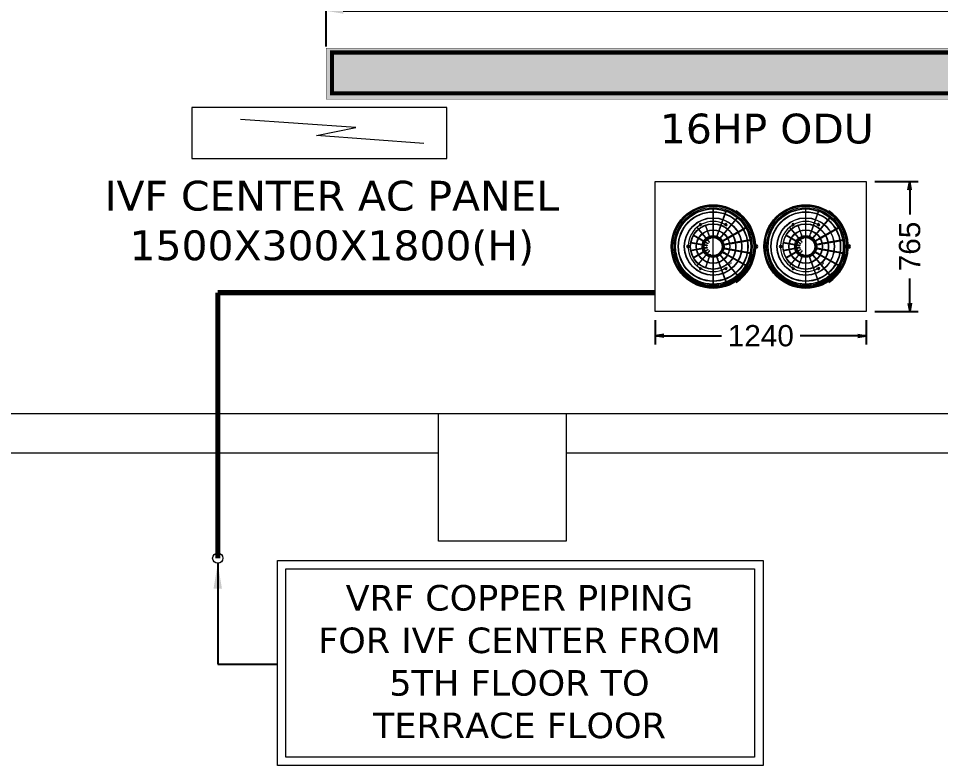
# Model space of a CAD drawing. Extents: x 3505867 to 4040009, y -660366 to -590408.
# Drawn here: x 3959152 to 3964571, y -616946 to -612554 of the extents above; entities that cross this region are included whole.
import ezdxf

# ---------------------------------------------------------------- set-up
doc = ezdxf.new("R2010")
doc.units = 0
doc.header["$LTSCALE"] = 6
doc.header["$MEASUREMENT"] = 0
doc.linetypes.add('CONTINIOUS', pattern=[0])
doc.layers.get('0').update_dxf_attribs({"linetype": 'CONTINUOUS', "lineweight": 0})
doc.layers.get('Defpoints').update_dxf_attribs({"linetype": 'CONTINUOUS', "lineweight": 0})
for name, color, linetype, lineweight in [('0-1 AC VRV ODU', 232, 'CONTINUOUS', 0), ('AC-AHU', 7, 'CONTINUOUS', 0), ('COL', 5, 'CONTINUOUS', 0), ('ELE-CABLE TRAY', 31, 'CONTINUOUS', 0), ('ELE-GIEARTHING', 5, 'CONTINUOUS', 0), ('MEP_HVAC_SUPPLY_AIR_DUCT', 3, 'CONTINUOUS', 0), ('MEP_HVAC_TEXT', 7, 'CONTINUOUS', 0), ('MEP_HVAC_VRF_COPPER_PIPE', 6, 'CONTINUOUS', 0), ('VRV ODU', 30, 'CONTINUOUS', 0), ('WALL', 10, 'CONTINUOUS', 0)]:
    doc.layers.add(name, color=color, linetype=linetype, lineweight=lineweight)
doc.styles.add('ARIAL', font='arial.ttf')
doc.styles.add('ROMANS', font='romans.shx')
doc.styles.add('T 1-25', font='segoeui.ttf', dxfattribs={"width": 0.8, "height": 50})
doc.styles.add('VERDANA', font='verdana.ttf')
doc.dimstyles.new('D 1-25', dxfattribs={"dimtxt": 50, "dimasz": 12.5, "dimexe": 0, "dimexo": 10, "dimgap": 0, "dimtad": 0, "dimdec": 0, "dimzin": 0, "dimdsep": 46, "dimtxsty": 'T 1-25', "dimblk": 'ARCHTICK', "dimcen": 5, "dimclrd": 256, "dimclre": 256, "dimclrt": 256, "dimadec": 0, "dimazin": 0, "dimtfac": 50, "dimtdec": 0, "dimtmove": 1, "dimatfit": 2, "dimfxl": 1, "dimtolj": 1, "dimtzin": 0, "dimarcsym": 0})
doc.dimstyles.new('TEXT', dxfattribs={"dimscale": 0, "dimtxt": 500, "dimasz": 100, "dimexe": 75, "dimexo": 100, "dimgap": 50, "dimtad": 0, "dimdec": 0, "dimzin": 0, "dimdsep": 46, "dimtxsty": 'ARIAL', "dimblk": 'OBLIQUE', "dimcen": 0.09, "dimdle": 100, "dimclrd": 256, "dimclre": 256, "dimclrt": 6, "dimadec": 0, "dimazin": 0, "dimtfac": 1, "dimtdec": 0, "dimtofl": 0, "dimtmove": 2, "dimatfit": 3, "dimfxl": 1, "dimfrac": 2, "dimtolj": 1, "dimtzin": 0, "dimarcsym": 0})

# ---------------------------------------------------------------- blocks, each defined once
blk = doc.blocks.new('F')
at = {"layer": '0-1 AC VRV ODU', "color": 8}
for p, q in [((-0.19, 12.4), (-0.19, 4.8)), ((-0.03, 4.8), (-0.03, 12.4)), ((-0.11, -9.81), (-0.11, 9.77)), ((4.06, 11.68), (1.46, 4.53)), ((1.61, 4.48), (4.21, 11.62)), ((7.81, 9.54), (2.97, 3.78)), ((3.09, 3.67), (7.93, 9.44)), ((-2.66, 6.84), (-1.13, 2.63)), ((-1.04, 2.66), (-2.57, 6.87)), ((10.6, 6.26), (4.08, 2.49)), ((4.16, 2.36), (10.68, 6.12)), ((-6.47, 3.6), (-2.59, 1.36)), ((-2.55, 1.44), (-6.43, 3.68)), ((-4.85, 5.56), (-1.97, 2.12)), ((-1.9, 2.19), (-4.78, 5.62)), ((-1.67, 4.03), (-1.51, 3.59)), ((-1.36, 3.64), (-1.52, 4.09)), ((-1.51, 3.59), (-1.38, 3.24)), ((-1.23, 3.29), (-1.36, 3.64)), ((-1.35, 3.14), (-1.29, 2.98)), ((-1.14, 3.03), (-1.2, 3.2)), ((-1.09, 2.89), (-1.1, 2.94)), ((-0.19, 4.8), (-0.19, 4.42)), ((-0.19, 4.32), (-0.19, 3.85)), ((-0.19, 3.85), (-0.19, 3.47)), ((-0.19, 3.37), (-0.19, 3.2)), ((-0.19, 3.1), (-0.19, 3.05)), ((-0.19, 3.05), (-0.03, 3.05)), ((-0.03, 4.42), (-0.03, 4.8)), ((-0.03, 3.85), (-0.03, 4.32)), ((-0.03, 3.47), (-0.03, 3.85)), ((-0.03, 3.2), (-0.03, 3.37)), ((-0.03, 3.05), (-0.03, 3.1)), ((0.88, 2.94), (0.86, 2.89)), ((0.97, 3.2), (0.91, 3.03)), ((1.14, 3.64), (1.01, 3.29)), ((1.06, 2.98), (1.12, 3.14)), ((1.3, 4.09), (1.14, 3.64)), ((1.16, 3.24), (1.28, 3.59)), ((1.28, 3.59), (1.45, 4.03)), ((1.46, 4.53), (1.33, 4.18)), ((1.48, 4.13), (1.61, 4.48)), ((2.37, 3.07), (2.07, 2.71)), ((2.19, 2.61), (2.5, 2.97)), ((2.62, 3.36), (2.37, 3.07)), ((2.5, 2.97), (2.74, 3.26)), ((2.97, 3.78), (2.68, 3.43)), ((2.8, 3.33), (3.09, 3.67)), ((-7.33, 1.21), (-2.96, 0.44)), ((-2.94, 0.53), (-7.31, 1.3)), ((-2.96, 0.44), (-2.7, 0.39)), ((-2.68, 0.48), (-2.94, 0.53)), ((-2.64, 0.38), (-2.36, 0.33)), ((-2.35, 0.42), (-2.62, 0.47)), ((-2.59, 1.36), (-2.4, 1.25)), ((-2.36, 1.33), (-2.55, 1.44)), ((-2.36, 0.33), (-2.15, 0.29)), ((-2.35, 1.22), (-2.11, 1.08)), ((-2.13, 0.38), (-2.35, 0.42)), ((-2.06, 1.16), (-2.3, 1.3)), ((-2.11, 1.08), (-1.92, 0.97)), ((-2.09, 0.28), (-1.99, 0.26)), ((-1.97, 0.36), (-2.07, 0.37)), ((-1.87, 1.05), (-2.06, 1.16)), ((-1.97, 2.12), (-1.83, 1.95)), ((-1.93, 0.25), (-1.9, 0.25)), ((-1.88, 0.34), (-1.91, 0.35)), ((-1.76, 2.02), (-1.9, 2.19)), ((-1.9, 0.25), (-1.88, 0.34)), ((-1.87, 0.94), (-1.78, 0.89)), ((-1.73, 0.97), (-1.82, 1.02)), ((-1.79, 1.91), (-1.61, 1.7)), ((-1.73, 0.86), (-1.7, 0.84)), ((-1.54, 1.76), (-1.72, 1.97)), ((-1.7, 0.84), (-1.65, 0.93)), ((-1.65, 0.93), (-1.68, 0.94)), ((-1.61, 1.7), (-1.47, 1.53)), ((-1.4, 1.59), (-1.54, 1.76)), ((-1.43, 1.48), (-1.37, 1.4)), ((-1.29, 1.46), (-1.36, 1.54)), ((-1.33, 1.36), (-1.31, 1.34)), ((-1.31, 1.34), (-1.24, 1.4)), ((-1.24, 1.4), (-1.26, 1.42)), ((-1.25, 2.88), (-1.24, 2.84)), ((-1.24, 2.84), (-1.09, 2.89)), ((-1.13, 2.63), (-1.05, 2.42)), ((-0.96, 2.46), (-1.04, 2.66)), ((0.86, 2.89), (1.01, 2.84)), ((1.01, 2.84), (1.03, 2.88)), ((1.83, 2.42), (1.8, 2.38)), ((1.8, 2.38), (1.92, 2.28)), ((2.01, 2.63), (1.89, 2.49)), ((1.92, 2.28), (1.95, 2.32)), ((2.02, 2.39), (2.13, 2.53)), ((2.55, 1.61), (2.5, 1.58)), ((2.5, 1.58), (2.58, 1.45)), ((2.58, 1.45), (2.63, 1.47)), ((2.79, 1.75), (2.63, 1.66)), ((2.71, 1.52), (2.87, 1.61)), ((3.28, 2.03), (2.87, 1.8)), ((2.94, 0.6), (2.9, 0.59)), ((2.9, 0.59), (2.92, 0.44)), ((2.92, 0.44), (2.97, 0.44)), ((2.95, 1.66), (3.36, 1.89)), ((3.22, 0.65), (3.04, 0.62)), ((3.07, 0.46), (3.24, 0.49)), ((3.61, 2.22), (3.28, 2.03)), ((3.78, 0.75), (3.31, 0.67)), ((3.34, 0.51), (3.81, 0.59)), ((3.36, 1.89), (3.69, 2.08)), ((4.08, 2.49), (3.69, 2.27)), ((3.77, 2.13), (4.16, 2.36)), ((4.15, 0.81), (3.78, 0.75)), ((3.81, 0.59), (4.18, 0.66)), ((4.69, 0.91), (4.24, 0.83)), ((4.27, 0.67), (4.71, 0.75)), ((12.1, 2.22), (4.69, 0.91)), ((4.71, 0.75), (12.13, 2.06)), ((-2.96, -0.47), (-7.33, -1.24)), ((-7.31, -1.34), (-2.94, -0.57)), ((-2.63, -1.42), (-6.47, -3.64)), ((-6.43, -3.72), (-2.58, -1.5)), ((-2, -2.2), (-4.85, -5.6)), ((-4.78, -5.66), (-1.93, -2.26)), ((-2.7, -0.43), (-2.96, -0.47)), ((-2.94, -0.57), (-2.68, -0.52)), ((-1.14, -2.71), (-2.66, -6.88)), ((-2.36, -0.37), (-2.64, -0.42)), ((-2.4, -1.29), (-2.63, -1.42)), ((-2.62, -0.51), (-2.35, -0.46)), ((-2.58, -1.5), (-2.35, -1.37)), ((-2.57, -6.91), (-1.05, -2.74)), ((-2.15, -0.33), (-2.36, -0.37)), ((-2.35, -0.46), (-2.13, -0.42)), ((-2.11, -1.12), (-2.35, -1.26)), ((-2.3, -1.34), (-2.06, -1.2)), ((-1.92, -1.01), (-2.11, -1.12)), ((-1.99, -0.3), (-2.09, -0.32)), ((-2.07, -0.41), (-1.97, -0.39)), ((-2.06, -1.2), (-1.87, -1.09)), ((-1.83, -1.99), (-2, -2.2)), ((-1.9, -0.29), (-1.93, -0.29)), ((-1.93, -2.26), (-1.76, -2.05)), ((-1.91, -0.38), (-1.88, -0.38)), ((-1.88, -0.38), (-1.9, -0.29)), ((-1.78, -0.93), (-1.87, -0.98)), ((-1.82, -1.06), (-1.73, -1.01)), ((-1.61, -1.73), (-1.79, -1.95)), ((-1.7, -0.88), (-1.73, -0.9)), ((-1.72, -2.01), (-1.54, -1.79)), ((-1.65, -0.96), (-1.7, -0.88)), ((-1.68, -0.98), (-1.65, -0.96)), ((-1.47, -1.57), (-1.61, -1.73)), ((-1.54, -1.79), (-1.4, -1.63)), ((-1.37, -1.44), (-1.43, -1.52)), ((-1.36, -1.58), (-1.29, -1.5)), ((-1.31, -1.37), (-1.33, -1.4)), ((-1.24, -1.43), (-1.31, -1.37)), ((-1.26, -1.46), (-1.24, -1.43)), ((-1.24, -2.87), (-1.25, -2.92)), ((-1.09, -2.93), (-1.24, -2.87)), ((-1.05, -2.46), (-1.14, -2.71)), ((-1.1, -2.97), (-1.09, -2.93)), ((-1.05, -2.74), (-0.96, -2.49)), ((1.01, -2.87), (0.86, -2.93)), ((0.86, -2.93), (0.88, -2.97)), ((1.03, -2.92), (1.01, -2.87)), ((1.92, -2.32), (1.8, -2.42)), ((1.8, -2.42), (1.83, -2.46)), ((1.89, -2.53), (2.01, -2.67)), ((1.95, -2.36), (1.92, -2.32)), ((2.13, -2.57), (2.02, -2.43)), ((2.07, -2.75), (2.38, -3.11)), ((2.5, -3), (2.19, -2.64)), ((2.58, -1.48), (2.5, -1.62)), ((2.5, -1.62), (2.55, -1.65)), ((2.63, -1.51), (2.58, -1.48)), ((2.63, -1.7), (2.79, -1.78)), ((2.87, -1.65), (2.71, -1.56)), ((2.87, -1.83), (3.28, -2.07)), ((2.92, -0.47), (2.9, -0.63)), ((2.9, -0.63), (2.94, -0.64)), ((2.97, -0.48), (2.92, -0.47)), ((3.36, -1.93), (2.95, -1.7)), ((3.04, -0.66), (3.22, -0.69)), ((3.24, -0.53), (3.07, -0.5)), ((3.28, -2.07), (3.61, -2.26)), ((3.31, -0.7), (3.78, -0.79)), ((3.8, -0.63), (3.34, -0.55)), ((3.69, -2.12), (3.36, -1.93)), ((3.69, -2.31), (4.08, -2.53)), ((4.16, -2.39), (3.77, -2.17)), ((3.78, -0.79), (4.15, -0.85)), ((4.18, -0.69), (3.8, -0.63)), ((4.08, -2.53), (10.6, -6.3)), ((10.68, -6.16), (4.16, -2.39)), ((4.25, -0.87), (4.69, -0.95)), ((4.71, -0.79), (4.27, -0.71)), ((4.69, -0.95), (12.1, -2.25)), ((12.13, -2.1), (4.71, -0.79)), ((-1.51, -3.62), (-1.67, -4.07)), ((-1.52, -4.12), (-1.36, -3.68)), ((-1.38, -3.27), (-1.51, -3.62)), ((-1.36, -3.68), (-1.23, -3.33)), ((-1.29, -3.01), (-1.35, -3.18)), ((-1.2, -3.23), (-1.14, -3.07)), ((-0.19, -3.09), (-0.19, -3.14)), ((-0.03, -3.09), (-0.19, -3.09)), ((-0.19, -3.23), (-0.19, -3.41)), ((-0.19, -3.51), (-0.19, -3.98)), ((-0.19, -3.98), (-0.19, -4.36)), ((-0.19, -4.46), (-0.19, -4.91)), ((-0.19, -4.91), (-0.19, -12.44)), ((-0.03, -3.14), (-0.03, -3.09)), ((-0.03, -3.41), (-0.03, -3.23)), ((-0.03, -3.98), (-0.03, -3.51)), ((-0.03, -4.36), (-0.03, -3.98)), ((-0.03, -4.91), (-0.03, -4.46)), ((-0.03, -12.44), (-0.03, -4.91)), ((0.91, -3.07), (0.97, -3.23)), ((1.01, -3.33), (1.17, -3.77)), ((1.12, -3.18), (1.06, -3.01)), ((1.32, -3.72), (1.16, -3.27)), ((1.17, -3.77), (1.3, -4.12)), ((1.45, -4.07), (1.32, -3.72)), ((1.33, -4.22), (1.48, -4.64)), ((1.63, -4.58), (1.48, -4.16)), ((1.48, -4.64), (4.06, -11.71)), ((4.21, -11.66), (1.63, -4.58)), ((2.38, -3.11), (2.62, -3.39)), ((2.74, -3.29), (2.5, -3)), ((2.68, -3.47), (2.97, -3.81)), ((3.09, -3.71), (2.8, -3.37)), ((2.97, -3.81), (7.81, -9.58)), ((7.93, -9.48), (3.09, -3.71))]:
    blk.add_line(p, q, dxfattribs=at)
at = {"layer": '0-1 AC VRV ODU'}
for p, q in [((-4.82, 5.66), (-5.01, 5.89)), ((-4.37, 6.52), (-4.47, 6.89)), ((-4.01, 6.01), (-3.9, 6.01)), ((-3.92, 7.21), (-3.65, 6.94)), ((-3.74, 6.18), (-3.64, 6.16)), ((-3.47, 6.33), (-3.36, 6.31)), ((-3.19, 6.47), (-3.08, 6.45)), ((-2.9, 6.6), (-2.8, 6.57)), ((-2.61, 6.71), (-2.51, 6.68)), ((-2.56, 6.59), (-2.47, 6.33)), ((-2.39, 6.36), (-2.48, 6.62)), ((-2.31, 6.82), (-2.21, 6.78)), ((-2.01, 6.91), (-1.92, 6.87)), ((-1.71, 6.98), (-1.61, 6.94)), ((-1.4, 7.05), (-1.31, 7)), ((-1.09, 7.1), (-1, 7.04)), ((-0.78, 7.13), (-0.69, 7.07)), ((-0.47, 7.15), (-0.38, 7.09)), ((-0.16, 7.16), (-0.07, 7.1)), ((-0.16, 7.03), (-0.16, 6.75)), ((-0.07, 6.75), (-0.07, 7.03)), ((0.16, 7.16), (0.24, 7.09)), ((0.47, 7.14), (0.55, 7.07)), ((0.78, 7.11), (0.86, 7.03)), ((1.09, 7.06), (1.16, 6.98)), ((1.4, 7), (1.47, 6.92)), ((1.7, 6.93), (1.77, 6.85)), ((2.01, 6.84), (2.07, 6.76)), ((2.26, 6.62), (2.16, 6.35)), ((2.24, 6.33), (2.34, 6.59)), ((2.3, 6.74), (2.36, 6.66)), ((2.6, 6.63), (2.65, 6.54)), ((2.88, 6.51), (2.93, 6.41)), ((3.17, 6.37), (3.21, 6.28)), ((3.43, 6.94), (3.7, 7.21)), ((3.44, 6.22), (3.48, 6.12)), ((3.71, 6.06), (3.75, 5.96)), ((3.97, 5.89), (4, 5.79)), ((4.24, 6.89), (4.14, 6.52)), ((4.79, 5.89), (4.59, 5.66)), ((10.2, 6.02), (9.79, 5.78)), ((9.87, 5.66), (10.28, 5.9)), ((10.12, 6.59), (10.11, 6.41)), ((10.4, 6.14), (10.38, 5.96)), ((-6.5, 3.26), (-6.41, 3.3)), ((-6.35, 3.53), (-6.26, 3.57)), ((-6.24, 3.47), (-5.99, 3.33)), ((-6.19, 3.8), (-6.09, 3.84)), ((-5.95, 3.4), (-6.19, 3.54)), ((-6.02, 4.06), (-5.92, 4.1)), ((-5.84, 4.32), (-5.73, 4.35)), ((-5.64, 4.56), (-5.54, 4.59)), ((-5.44, 4.8), (-5.33, 4.82)), ((-5.28, 5.01), (-5.16, 5.03)), ((-5.09, 5.83), (-4.89, 5.6)), ((-5.03, 5.25), (-4.92, 5.26)), ((-4.76, 5.45), (-4.66, 5.46)), ((-4.52, 5.65), (-4.41, 5.65)), ((-4.27, 5.84), (-4.16, 5.83)), ((4.22, 5.7), (4.25, 5.6)), ((4.48, 5.54), (4.5, 5.43)), ((4.67, 5.6), (4.86, 5.83)), ((4.74, 5.31), (4.76, 5.2)), ((4.98, 5.08), (5, 4.97)), ((5.22, 4.83), (5.23, 4.72)), ((5.36, 4.63), (5.37, 4.53)), ((5.56, 4.39), (5.56, 4.28)), ((5.75, 4.14), (5.74, 4.03)), ((10.66, 5.67), (10.63, 5.5)), ((10.9, 5.2), (10.86, 5.02)), ((11.12, 4.71), (11.07, 4.54)), ((11.31, 4.22), (11.26, 4.05)), ((11.49, 3.72), (11.42, 3.55)), ((11.64, 3.21), (11.57, 3.04)), ((-8.27, 0.3), (-7.9, 0.39)), ((11.65, 2.13), (11.18, 2.05)), ((11.21, 1.9), (11.67, 1.99)), ((11.77, 2.69), (11.69, 2.53)), ((11.87, 2.17), (11.79, 2.01)), ((11.96, 1.64), (11.87, 1.49)), ((12.02, 1.12), (11.92, 0.97)), ((12.06, 0.59), (11.95, 0.44)), ((12.07, 0.05), (11.96, -0.09)), ((13.11, 0.68), (13.73, 0.51)), ((-7.9, -0.43), (-8.27, -0.33)), ((11.18, -2.08), (11.65, -2.17)), ((11.67, -2.02), (11.21, -1.94)), ((11.8, -2.58), (11.66, -2.7)), ((11.9, -2.06), (11.77, -2.18)), ((11.98, -1.54), (11.85, -1.66)), ((12.03, -1.01), (11.91, -1.14)), ((12.06, -0.48), (11.95, -0.61)), ((13.73, -0.55), (13.11, -0.72)), ((-6.46, -3.37), (-6.44, -3.27)), ((-6.31, -3.65), (-6.3, -3.54)), ((-5.99, -3.37), (-6.24, -3.51)), ((-6.19, -3.58), (-5.95, -3.44)), ((-6.15, -3.91), (-6.14, -3.81)), ((-5.97, -4.17), (-5.97, -4.07)), ((-5.78, -4.43), (-5.78, -4.32)), ((-5.59, -4.67), (-5.59, -4.56)), ((-5.38, -4.9), (-5.39, -4.8)), ((-5.15, -5.1), (-5.17, -4.99)), ((-4.89, -5.64), (-5.09, -5.87)), ((-5.01, -5.93), (-4.82, -5.7)), ((-4.9, -5.34), (-4.92, -5.23)), ((-4.65, -5.56), (-4.67, -5.45)), ((-4.45, -5.74), (-4.48, -5.64)), ((-4.2, -5.93), (-4.23, -5.83)), ((4.29, -5.69), (4.19, -5.69)), ((4.59, -5.7), (4.79, -5.93)), ((4.86, -5.87), (4.66, -5.64)), ((5.21, -5.76), (5.1, -5.77)), ((5.46, -5.52), (5.34, -5.54)), ((5.69, -5.27), (5.58, -5.29)), ((9.79, -5.82), (10.2, -6.06)), ((10.28, -5.93), (9.87, -5.7)), ((10.73, -5.58), (10.57, -5.66)), ((10.96, -5.1), (10.8, -5.18)), ((11.17, -4.61), (11.02, -4.7)), ((11.36, -4.12), (11.21, -4.21)), ((11.53, -3.61), (11.38, -3.71)), ((11.68, -3.1), (11.53, -3.21)), ((-4.47, -6.93), (-4.37, -6.56)), ((-4.28, -6.68), (-4.37, -6.63)), ((-3.93, -6.1), (-3.97, -6)), ((-3.65, -6.97), (-3.92, -7.24)), ((-3.8, -6.96), (-3.71, -7.01)), ((-3.67, -6.26), (-3.71, -6.16)), ((-3.39, -6.41), (-3.43, -6.31)), ((-3.11, -6.55), (-3.16, -6.45)), ((-2.82, -6.67), (-2.87, -6.58)), ((-2.53, -6.78), (-2.58, -6.69)), ((-2.47, -6.36), (-2.56, -6.63)), ((-2.48, -6.66), (-2.39, -6.39)), ((-2.23, -6.88), (-2.29, -6.79)), ((-1.93, -6.97), (-1.99, -6.88)), ((-1.62, -7.04), (-1.69, -6.96)), ((-1.32, -7.1), (-1.39, -7.02)), ((-1.01, -7.14), (-1.08, -7.07)), ((-0.69, -7.18), (-0.77, -7.11)), ((-0.38, -7.2), (-0.46, -7.13)), ((-0.16, -6.79), (-0.16, -7.07)), ((-0.07, -7.2), (-0.15, -7.14)), ((-0.07, -7.07), (-0.07, -6.79)), ((0.24, -7.19), (0.16, -7.13)), ((0.56, -7.17), (0.47, -7.11)), ((0.87, -7.13), (0.78, -7.08)), ((1.18, -7.08), (1.08, -7.04)), ((1.48, -7.02), (1.39, -6.98)), ((1.79, -6.94), (1.69, -6.9)), ((2.09, -6.85), (1.99, -6.82)), ((2.16, -6.39), (2.26, -6.66)), ((2.34, -6.63), (2.24, -6.36)), ((2.38, -6.75), (2.28, -6.72)), ((2.68, -6.64), (2.57, -6.61)), ((2.96, -6.51), (2.86, -6.49)), ((3.24, -6.37), (3.14, -6.35)), ((3.52, -6.22), (3.41, -6.2)), ((3.7, -7.24), (3.43, -6.97)), ((3.78, -6.05), (3.68, -6.04)), ((4.04, -5.88), (3.94, -5.87)), ((4.14, -6.56), (4.24, -6.93)), ((4.96, -5.98), (4.84, -5.99)), ((9.27, -7.79), (9.09, -7.83)), ((9.6, -7.38), (9.43, -7.42)), ((9.91, -6.95), (9.74, -7)), ((10.2, -6.5), (10.04, -6.56)), ((10.48, -6.05), (10.31, -6.12))]:
    blk.add_line(p, q, dxfattribs=at)
for points in [[(-3.81, 6.97), (-3.99, 7.14, 0.341062), (-4.27, 7.18, 0.335015), (-4.38, 6.92), (-4.31, 6.67, 0.228587), (-4.3, 6.66, 0.227505), (-4.28, 6.66, 0.288703)], [(4.09, 6.67), (4.15, 6.92, 0.341062), (4.04, 7.18, 0.335015), (3.76, 7.14), (3.58, 6.97, 0.228587), (3.58, 6.95, 0.227505), (3.59, 6.93, 0.288703)], [(-8.01, 0.27), (-8.25, 0.21, 0.341062), (-8.42, -0.02, 0.335015), (-8.25, -0.25), (-8.01, -0.31, 0.228587), (-7.99, -0.31, 0.227505), (-7.98, -0.29, 0.288703)], [(13.29, -0.51), (13.69, -0.4, 0.341062), (13.99, -0.02, 0.335015), (13.69, 0.37), (13.29, 0.48, 0.228587), (13.26, 0.47, 0.227505), (13.24, 0.44, 0.288703)], [(-4.31, -6.71), (-4.38, -6.95, 0.341062), (-4.27, -7.22, 0.335015), (-3.98, -7.18), (-3.81, -7, 0.228587), (-3.8, -6.99, 0.227505), (-3.81, -6.97, 0.288703)], [(3.58, -7), (3.76, -7.18, 0.341062), (4.04, -7.22, 0.335015), (4.15, -6.95), (4.09, -6.71, 0.228587), (4.08, -6.7, 0.227505), (4.06, -6.7, 0.288703)]]:
    blk.add_lwpolyline(points, format="xyb", dxfattribs=at)
for centre, radius in [((-0.11, -0.02), 13.29), ((-0.11, -0.02), 13.11), ((-0.11, -0.02), 12.89), ((-0.11, -0.02), 12.42), ((-0.11, -0.02), 12.04), ((-0.11, -0.02), 11.94), ((-4.24, 6.81), 0.042), ((-4.15, 6.97), 0.111), ((-4.15, 6.97), 0.0525), ((-3.96, 6.96), 0.042), ((3.74, 6.96), 0.042), ((3.93, 6.97), 0.111), ((3.93, 6.97), 0.0525), ((4.01, 6.81), 0.042), ((-8.19, -0.02), 0.111), ((-8.19, -0.02), 0.0525), ((-8.09, 0.14), 0.042), ((13.41, 0.25), 0.0713), ((13.59, -0.02), 0.189), ((13.59, -0.02), 0.0891), ((-8.09, -0.18), 0.042), ((13.41, -0.29), 0.0713), ((-4.24, -6.85), 0.042), ((-4.15, -7.01), 0.111), ((-4.15, -7.01), 0.0525), ((-3.96, -7), 0.042), ((3.74, -7), 0.042), ((3.93, -7.01), 0.111), ((3.93, -7.01), 0.0525), ((4.01, -6.85), 0.042)]:
    blk.add_circle(centre, radius, dxfattribs=at)
at = {"layer": '0-1 AC VRV ODU', "color": 8}
for radius in [11.09, 10.96, 9.16, 9.06, 7.26, 7.16, 5.36, 5.26, 3.49, 3.39, 3.22, 3.12, 3.01, 2.86]:
    blk.add_circle((-0.11, -0.02), radius, dxfattribs=at)
at = {"layer": '0-1 AC VRV ODU'}
for centre, radius, start, end in [((-0.11, -0.02), 13.54, 2.612, 57.3937), ((-0.11, -0.02), 7.98, 122.6217, 177.3937), ((-5.05, 5.87), 0.0467, 38.8737, 221.1266), ((-4.15, 6.98), 0.324, 119.7299, 195.0217), ((-4.35, 6.53), 0.0191, 192.0066, 251.9714), ((-4.35, 6.53), 0.0235, 251.9714, 299.8757), ((-0.11, -0.02), 7.77, 117.1092, 122.8908), ((-4.15, 6.97), 0.328, 45.511, 119.7299), ((-0.11, -0.02), 7.87, 118.0169, 121.9831), ((-3.82, 6.95), 0.0203, 301.0459, 46.0218), ((-0.11, -0.02), 7.98, 62.6169, 117.3965), ((-3.67, 6.92), 0.021, 351.0438, 44.9784), ((-3.67, 6.92), 0.0264, 308.9562, 351.0438), ((-2.52, 6.6), 0.0428, 18.8737, 201.1266), ((-0.18, 7.13), 0.0255, 354.1878, 60.2781), ((-0.11, 7.03), 0.0428, 358.8737, 181.1266), ((2.3, 6.6), 0.0428, 338.8737, 161.1266), ((3.44, 6.92), 0.0191, 132.0066, 191.9714), ((3.44, 6.92), 0.0235, 191.9714, 239.8757), ((-0.11, -0.02), 7.77, 57.1092, 62.8908), ((-0.11, -0.02), 7.87, 58.0169, 61.9831), ((3.93, 6.98), 0.324, 59.7299, 135.0217), ((4.07, 6.68), 0.0203, 241.0459, 346.0218), ((3.92, 6.97), 0.328, 345.511, 59.7299), ((4.12, 6.53), 0.0264, 248.9562, 291.0438), ((4.12, 6.53), 0.021, 291.0438, 344.9784), ((4.83, 5.87), 0.0467, 318.8737, 141.1266), ((10.24, 5.96), 0.0726, 298.8737, 121.1266), ((-6.22, 3.5), 0.0428, 58.8737, 241.1266), ((-8.19, -0.02), 0.328, 105.511, 179.7299), ((-8, 0.25), 0.0203, 1.0459, 106.0218), ((-0.11, -0.02), 7.87, 178.0169, 181.9831), ((-7.9, 0.37), 0.021, 51.0438, 104.9784), ((-0.11, -0.02), 7.77, 177.1092, 182.8908), ((-7.9, 0.37), 0.0264, 8.9562, 51.0438), ((11.66, 2.06), 0.0726, 278.8737, 101.1266), ((13.1, 0.65), 0.0398, 131.9714, 179.8757), ((-0.11, -0.02), 13.19, 357.1092, 2.8908), ((13.1, 0.65), 0.0323, 72.0066, 131.9714), ((-0.11, -0.02), 13.36, 358.0169, 1.9831), ((13.59, -0.02), 0.549, 359.7299, 75.0217), ((-0.09, -0.28), 12.4, 188.426, 1.2073), ((-0.1, -0.41), 11.9, 187.7663, 336.949), ((-8.19, -0.02), 0.324, 179.7299, 255.0217), ((-0.11, -0.02), 7.98, 182.6217, 237.388), ((-7.9, -0.41), 0.0191, 252.0066, 311.9714), ((-7.9, -0.41), 0.0235, 311.9714, 359.8757), ((-0.11, -0.02), 13.54, 302.612, 357.388), ((11.66, -2.1), 0.0726, 258.8737, 81.1266), ((13.1, -0.68), 0.0448, 188.9562, 231.0438), ((13.1, -0.69), 0.0356, 231.0438, 284.9784), ((13.28, -0.48), 0.0345, 181.0459, 286.0218), ((13.59, -0.02), 0.556, 285.511, 359.7299), ((-6.22, -3.54), 0.0428, 118.8737, 301.1266), ((-5.05, -5.9), 0.0467, 138.8737, 321.1266), ((-4.15, -7.01), 0.328, 165.511, 239.7299), ((-4.35, -6.57), 0.021, 111.0438, 164.9784), ((-4.34, -6.57), 0.0264, 68.9562, 111.0438), ((-0.11, -0.02), 7.77, 237.1092, 242.8908), ((-4.29, -6.72), 0.0203, 61.0459, 166.0218), ((-4.15, -7.02), 0.324, 239.7299, 315.0217), ((-0.11, -0.02), 7.87, 238.0169, 241.9831), ((-0.11, -0.02), 7.98, 242.6169, 297.3852), ((-3.67, -6.96), 0.0235, 11.9714, 59.8757), ((-3.66, -6.96), 0.0191, 312.0066, 11.9714), ((-2.52, -6.64), 0.0428, 158.8737, 341.1266), ((-0.11, -7.07), 0.0428, 178.8737, 1.1266), ((2.3, -6.64), 0.0428, 198.8737, 21.1266), ((3.45, -6.96), 0.0264, 128.9562, 171.0438), ((3.44, -6.96), 0.021, 171.0438, 224.9784), ((-0.11, -0.02), 7.77, 297.1092, 302.8908), ((3.6, -6.99), 0.0203, 121.0459, 226.0218), ((-0.11, -0.02), 7.87, 298.0169, 301.9831), ((3.93, -7.01), 0.328, 225.511, 299.7299), ((3.93, -7.01), 0.324, 299.7299, 15.0217), ((4.12, -6.57), 0.0235, 71.9714, 119.8757), ((4.12, -6.56), 0.0191, 12.0066, 71.9714), ((4.83, -5.9), 0.0467, 218.8737, 41.1266), ((10.24, -6), 0.0726, 238.8737, 61.1266)]:
    blk.add_arc(centre, radius, start, end, dxfattribs=at)
at = {"layer": '0-1 AC VRV ODU', "color": 8}
blk.add_arc((1.14, -3.23), 0.0495, 292.7209, 110, dxfattribs=at)
blk = doc.blocks.new('ODU 16HP')
at = {"layer": 'VRV ODU'}
blk.add_lwpolyline([(55515.52, 169187.06), (55565.12, 169187.06), (55565.12, 169156.46), (55515.52, 169156.46)], close=True, dxfattribs=at)
at = {"layer": 'VRV ODU', "xscale": 0.7396515999481473, "yscale": 0.7396515999481473, "zscale": 0.7396515999481473}
for p in [(55529.19, 169171.75), (55550.96, 169171.75)]:
    blk.add_blockref('F', p, dxfattribs=at)
blk = doc.blocks.new('_Open')
at = {"color": 0, "linetype": 'ByBlock', "lineweight": -2}
for p, q in [((-1, 0.17), (0, 0)), ((-1, -0.17), (0, 0)), ((0, 0), (-1, 0))]:
    blk.add_line(p, q, dxfattribs=at)
blk = doc.blocks.new('*D121')
at = {"layer": 'AC-AHU', "linetype": 'ByBlock', "lineweight": -2, "transparency": 16777216}
for p, q in [((3962894.3, -614326.8), (3962894.3, -614469.7)), ((3964134.3, -614326.8), (3964134.3, -614469.7)), ((3962944.3, -614419.7), (3963283.8, -614419.7)), ((3964084.3, -614419.7), (3963744.9, -614419.7))]:
    blk.add_line(p, q, dxfattribs=at)
at = {"layer": 'Defpoints', "color": 0, "linetype": 'ByBlock', "transparency": 16777216}
for p in [(3962894.3, -614276.8), (3964134.3, -614276.8), (3964134.3, -614419.7)]:
    blk.add_point(p, dxfattribs=at)
at = {"layer": 'AC-AHU', "linetype": 'ByBlock', "lineweight": -2, "transparency": 16777216, "xscale": 50, "yscale": 50, "zscale": 50, "rotation": 180}
blk.add_blockref('_Open', (3962894.3, -614419.7), dxfattribs=at)
at = {"layer": 'AC-AHU', "linetype": 'ByBlock', "lineweight": -2, "transparency": 16777216, "xscale": 50, "yscale": 50, "zscale": 50}
blk.add_blockref('_Open', (3964134.3, -614419.7), dxfattribs=at)
at = {"layer": 'AC-AHU', "linetype": 'ByBlock', "transparency": 16777216, "insert": (3963514.3, -614419.7), "char_height": 125, "attachment_point": 5, "style": 'ARIAL'}
blk.add_mtext('\\A1;1240', dxfattribs=at)
blk = doc.blocks.new('*D122')
at = {"layer": 'AC-AHU', "linetype": 'ByBlock', "lineweight": -2, "transparency": 16777216}
for p, q in [((3964184.3, -613511.8), (3964439.3, -613511.8)), ((3964389.3, -613561.8), (3964389.3, -613706.2)), ((3964389.3, -614226.8), (3964389.3, -614082.3)), ((3964184.3, -614276.8), (3964439.3, -614276.8))]:
    blk.add_line(p, q, dxfattribs=at)
at = {"layer": 'Defpoints', "color": 0, "linetype": 'ByBlock', "transparency": 16777216}
for p in [(3964134.3, -613511.8), (3964389.3, -613511.8), (3964134.3, -614276.8)]:
    blk.add_point(p, dxfattribs=at)
at = {"layer": 'AC-AHU', "linetype": 'ByBlock', "lineweight": -2, "transparency": 16777216, "xscale": 50, "yscale": 50, "zscale": 50}
for p, rotation in [((3964389.3, -613511.8), 90), ((3964389.3, -614276.8), 270)]:
    blk.add_blockref('_Open', p, dxfattribs=dict(at, rotation=rotation))
at = {"layer": 'AC-AHU', "linetype": 'ByBlock', "transparency": 16777216, "insert": (3964389.3, -613894.3), "char_height": 125, "attachment_point": 5, "rotation": 90, "style": 'ARIAL'}
blk.add_mtext('\\A1;765', dxfattribs=at)
blk = doc.blocks.new('_Oblique')
at = {"color": 0, "linetype": 'ByBlock', "lineweight": -2}
blk.add_line((-0.5, -0.5), (0.5, 0.5), dxfattribs=at)
blk = doc.blocks.new('*D160')
at = {"layer": 'Defpoints', "color": 0, "linetype": 'ByBlock', "transparency": 16777216}
for p in [(3979706.5, -612509.2), (3960960.5, -612728.7), (3979706.5, -612728.7)]:
    blk.add_point(p, dxfattribs=at)
at = {"layer": 'ELE-CABLE TRAY', "color": 7, "linetype": 'CONTINIOUS', "lineweight": -2, "transparency": 16777216}
for p, q in [((3960960.5, -612718.7), (3960960.5, -612509.2)), ((3961060.5, -612509.2), (3970008.5, -612509.2)), ((3979606.5, -612509.2), (3970658.5, -612509.2)), ((3979706.5, -612718.7), (3979706.5, -612509.2))]:
    blk.add_line(p, q, dxfattribs=at)
at = {"layer": 'ELE-CABLE TRAY', "color": 7, "linetype": 'ByBlock', "transparency": 16777216}
for points in [[(3961060.5, -612492.6), (3961060.5, -612525.9), (3960960.5, -612509.2)], [(3979606.5, -612525.9), (3979606.5, -612492.6), (3979706.5, -612509.2)]]:
    blk.add_solid(points, dxfattribs=at)
at = {"layer": 'ELE-CABLE TRAY', "color": 7, "linetype": 'ByBlock', "transparency": 16777216, "insert": (3970333.5, -612509.2), "char_height": 150, "attachment_point": 5, "style": 'ROMANS'}
blk.add_mtext('\\A1;18746', dxfattribs=at)

msp = doc.modelspace()

# ---------------------------------------------------------------- hatches: boundary and pattern name
at = {"layer": 'ELE-CABLE TRAY', "linetype": 'ByBlock'}
h = msp.add_hatch(dxfattribs=at)
h.set_pattern_fill('HONEY', color=256, scale=400.785606)
h.set_pattern_definition([(0, (3693629.687, -640906.996), (75.147301, 43.3863146), [50.0982, -100.196402]), (120, (3693629.687, -640906.996), (-75.147301, 43.3863146), [50.0982, -100.196402]), (60, (3693629.687, -640906.996), (3e-14, 86.772629), [-100.196402, 50.0982])])
h.paths.add_polyline_path([(3960960.5, -612728.7), (3979406.5, -612728.7), (3979406.5, -613028.7), (3960960.5, -613028.7)])

# ---------------------------------------------------------------- linework, layer by layer
at = {"layer": 'COL', "elevation": 0}
msp.add_lwpolyline([(3961620.8, -614876.8), (3962370.8, -614876.8), (3962370.8, -615626.8), (3961620.8, -615626.8)], close=True, dxfattribs=at)
at = {"layer": 'ELE-CABLE TRAY', "linetype": 'ByBlock', "const_width": 1.86}
msp.add_lwpolyline([(3960960.5, -612728.7), (3979406.5, -612728.7), (3979406.5, -613028.7), (3960960.5, -613028.7)], close=True, dxfattribs=at)
at = {"layer": 'ELE-GIEARTHING', "linetype": 'ByBlock', "const_width": 25}
msp.add_lwpolyline([(3960994.7, -612753.6), (3960994.7, -612994.3), (3979433.3, -612994.3), (3979433.3, -615676.9), (3979677.3, -615676.9), (3979677.3, -612753.6), (3960994.7, -612753.6)], dxfattribs=at)
at = {"layer": 'MEP_HVAC_SUPPLY_AIR_DUCT', "color": 1, "linetype": 'ByBlock', "elevation": 0}
msp.add_lwpolyline([(3960170, -613376.8), (3961670, -613376.8), (3961670, -613076.8), (3960170, -613076.8)], close=True, dxfattribs=at)
msp.add_lwpolyline([(3961534.4, -613288.6), (3960903.3, -613242.6), (3961134.5, -613195.5), (3960456.1, -613147.3)], dxfattribs=at)
at = {"layer": 'MEP_HVAC_TEXT', "color": 0, "linetype": 'ByBlock', "elevation": 0}
for points in [[(3960673.9, -615740.2), (3963527.6, -615740.2), (3963527.6, -616945.8), (3960673.9, -616945.8)], [(3960723.9, -615790.2), (3963477.6, -615790.2), (3963477.6, -616895.8), (3960723.9, -616895.8)]]:
    msp.add_lwpolyline(points, close=True, dxfattribs=at)
at = {"layer": 'MEP_HVAC_VRF_COPPER_PIPE', "color": 6, "linetype": 'ByBlock', "const_width": 30, "elevation": 0}
for points in [[(3960323.2, -614165.7), (3960323.2, -615726.8)], [(3962894.3, -614165.7), (3960323.2, -614165.7)]]:
    msp.add_lwpolyline(points, dxfattribs=at)
at = {"layer": 'MEP_HVAC_VRF_COPPER_PIPE', "linetype": 'ByBlock'}
msp.add_circle((3960323.2, -615726.8, 0), 30, dxfattribs=at)
at = {"layer": 'WALL', "color": 8, "lineweight": 0}
for p, q in [((3956445.8, -614876.8, 0), (3961620.8, -614876.8, 0)), ((3962370.8, -614876.8, 0), (3964290.8, -614876.8, 0)), ((3963126, -614876.8, 0), (3968330.8, -614876.8, 0)), ((3956445.8, -615106.8, 0), (3961620.8, -615106.8, 0)), ((3962370.8, -615106.8, 0), (3968330.8, -615106.8, 0))]:
    msp.add_line(p, q, dxfattribs=at)

# ---------------------------------------------------------------- block references
at = {"layer": 'VRV ODU', "xscale": 24.99999999995306, "yscale": 24.99999999995306, "zscale": 24.99999999995306}
msp.add_blockref('ODU 16HP', (2575006.4, -4843188.2, 0), dxfattribs=at)

# ---------------------------------------------------------------- texts
at = {"layer": 'MEP_HVAC_TEXT', "color": 0, "linetype": 'ByBlock', "attachment_point": 1, "rotation": 359.9931, "style": 'VERDANA'}
for s, insert, char_height, width in [('\\pxqc;{\\C256;16HP ODU}', (3962351.6, -613113.3, 0), 175, 2396.033), ('\\pxqc;{\\C1;IVF CENTER AC PANEL \\P1500X300X1800(H)}', (3959458, -613508.1, 0), 175, 3071.154), ('\\pxqc;{\\C256;VRF \\C6;COPPER\\C256; PIPING FOR IVF CENTER FROM 5TH FLOOR TO TERRACE FLOOR}', (3960898.2, -615884.4, 0), 150, 2396.033)]:
    msp.add_mtext(s, dxfattribs=dict(at, insert=insert, char_height=char_height, width=width))

# ---------------------------------------------------------------- dimensions: what is measured, and where the dimension line sits
at = {"layer": 'AC-AHU', "linetype": 'ByBlock'}
dim = msp.add_linear_dim(base=(3964389.3, -613511.8, 0), p1=(3964134.3, -614276.8, 0), p2=(3964134.3, -613511.8, 0), angle=90, dimstyle='TEXT', override={"dimscale": 1, "dimtxt": 125, "dimasz": 50, "dimexe": 50, "dimexo": 50, "dimblk1": 'Open', "dimblk2": 'Open', "dimsah": 1, "dimclrt": 256}, dxfattribs=at)
dim.commit()
dim.dimension.update_dxf_attribs({"geometry": '*D122', "text_midpoint": (3964389.3, -613894.3, 0)})
dim = msp.add_linear_dim(base=(3964134.3, -614419.7, 0), p1=(3962894.3, -614276.8, 0), p2=(3964134.3, -614276.8, 0), dimstyle='TEXT', override={"dimscale": 1, "dimtxt": 125, "dimasz": 50, "dimexe": 50, "dimexo": 50, "dimblk1": 'Open', "dimblk2": 'Open', "dimsah": 1, "dimclrt": 256}, dxfattribs=at)
dim.commit()
dim.dimension.update_dxf_attribs({"geometry": '*D121', "text_midpoint": (3963514.3, -614419.7, 0)})
at = {"layer": 'ELE-CABLE TRAY', "color": 21}
dim = msp.add_linear_dim(base=(3979706.5, -612509.2), p1=(3960960.5, -612728.7), p2=(3979706.5, -612728.7), dimstyle='D 1-25', override={"dimtxt": 150, "dimasz": 100, "dimtxsty": 'ROMANS', "dimclrd": 7, "dimclre": 7, "dimclrt": 7}, dxfattribs=at)
dim.commit()
dim.dimension.update_dxf_attribs({"geometry": '*D160', "text_midpoint": (3970333.5, -612509.2)})

# ---------------------------------------------------------------- leaders
at = {"layer": 'AC-AHU', "linetype": 'ByBlock'}
msp.add_leader([(3960323.2, -615756.8, 0), (3960323.2, -616350.5, 0), (3960673.9, -616350.5, 0)], dimstyle='TEXT', override={"dimscale": 1, "dimtxt": 200, "dimasz": 150}, dxfattribs=at)

doc.saveas('drawing.dxf')
